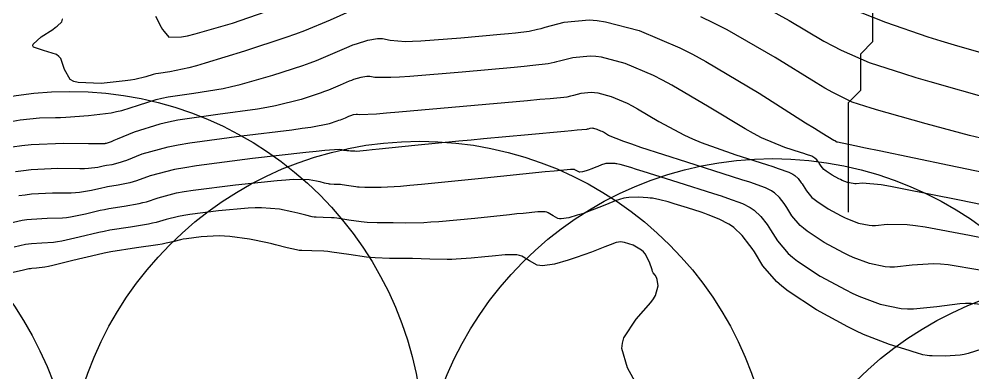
# Model space of a CAD drawing. Header units: metres. Extents: x 837117 to 838477, y 1189012 to 1191015.
# Drawn here: x 837732.9 to 837811.2, y 1190220.9 to 1190249.9 of the extents above; entities that cross this region are included whole.
import ezdxf

# ---------------------------------------------------------------- set-up
doc = ezdxf.new("R2010")
doc.units = ezdxf.units.M
doc.header["$LTSCALE"] = 0.3
for name, color, linetype in [('CIRCULOS', 60, 'Continuous'), ('COTAS 10', 1, 'Continuous'), ('COTAS INT', 252, 'Continuous')]:
    doc.layers.add(name, color=color, linetype=linetype)
doc.layers.add('DRENAJE', color=5, linetype='Continuous', lineweight=25)

msp = doc.modelspace()

# ---------------------------------------------------------------- linework, layer by layer
at = {"layer": 'CIRCULOS'}
for centre in [(837737.105, 1190214.98), (837765.815, 1190210.89), (837708.512, 1190210.135), (837794.787, 1190209.464), (837822.087, 1190199.683)]:
    msp.add_circle(centre, 29, dxfattribs=at)
at = {"layer": 'COTAS 10'}
for points, elevation in [([(837732.423, 1190241.537), (837733.033, 1190241.652), (837734.625, 1190241.82), (837735.918, 1190241.832), (837736.338, 1190241.848), (837736.785, 1190241.87), (837738.625, 1190241.997), (837740.484, 1190242.227), (837740.943, 1190242.315), (837741.378, 1190242.413), (837742.749, 1190242.853), (837744.181, 1190243.313), (837744.654, 1190243.423), (837745.161, 1190243.527), (837747.271, 1190243.841), (837749.684, 1190244.226), (837750.382, 1190244.375), (837751.094, 1190244.541), (837753.772, 1190245.296), (837756.237, 1190246.113), (837756.813, 1190246.319), (837757.344, 1190246.516), (837758.876, 1190247.158), (837760.036, 1190247.67), (837760.332, 1190247.786), (837760.617, 1190247.891), (837761.552, 1190248.177), (837762.361, 1190248.307), (837762.566, 1190248.314), (837762.762, 1190248.307), (837763.403, 1190248.177), (837764.649, 1190248.075), (837765.226, 1190248.086), (837765.905, 1190248.114), (837769.195, 1190248.358), (837772.456, 1190248.66), (837773.115, 1190248.724), (837773.668, 1190248.78), (837774.788, 1190248.914), (837775.492, 1190249.076), (837775.783, 1190249.149), (837776.117, 1190249.235), (837777.669, 1190249.648), (837779.723, 1190249.843), (837780.373, 1190249.792), (837781.058, 1190249.695), (837783.823, 1190248.962), (837787.155, 1190247.547), (837788.197, 1190247.019), (837789.291, 1190246.432), (837793.674, 1190243.823), (837797.486, 1190241.41), (837798.22, 1190240.948), (837798.814, 1190240.575), (837799.799, 1190239.97), (837799.861, 1190239.95), (837799.873, 1190239.946), (837799.884, 1190239.943), (837799.905, 1190239.936), (837799.913, 1190239.932), (837799.915, 1190239.93), (837799.917, 1190239.929), (837799.923, 1190239.922), (837799.93, 1190239.914), (837799.932, 1190239.912), (837799.934, 1190239.909), (837799.94, 1190239.898), (837799.951, 1190239.885), (837799.961, 1190239.877), (837799.984, 1190239.862), (837800.01, 1190239.848), (837800.016, 1190239.845), (837800.023, 1190239.842), (837800.044, 1190239.834), (837800.066, 1190239.829), (837800.078, 1190239.829), (837800.102, 1190239.831), (837801.522, 1190239.54), (837802.408, 1190239.355), (837803.508, 1190239.125), (837809.263, 1190237.915), (837815.057, 1190236.709)], 1690), ([(837811.931, 1190222.84), (837810.82, 1190222.464), (837810.497, 1190222.394), (837810.168, 1190222.338), (837808.925, 1190222.258), (837807.861, 1190222.282), (837807.645, 1190222.291), (837807.463, 1190222.303), (837807.091, 1190222.355), (837806.582, 1190222.525), (837806.314, 1190222.611), (837805.992, 1190222.714), (837804.37, 1190223.226), (837802.245, 1190224.04), (837801.605, 1190224.333), (837800.944, 1190224.655), (837798.368, 1190226.063), (837796.041, 1190227.591), (837795.535, 1190227.989), (837795.089, 1190228.375), (837793.982, 1190229.679), (837793.284, 1190230.809), (837793.096, 1190231.086), (837792.911, 1190231.347), (837792.266, 1190232.161), (837791.596, 1190232.8), (837791.397, 1190232.952), (837791.191, 1190233.093), (837790.396, 1190233.508), (837789.488, 1190233.858), (837789.21, 1190233.957), (837788.922, 1190234.058), (837787.785, 1190234.43), (837786.702, 1190234.762), (837786.447, 1190234.837), (837786.211, 1190234.904), (837785.519, 1190235.088), (837784.906, 1190235.205), (837784.72, 1190235.23), (837784.526, 1190235.252), (837783.764, 1190235.308), (837782.978, 1190235.282), (837782.769, 1190235.253), (837782.563, 1190235.213), (837781.85, 1190234.991), (837781.137, 1190234.702), (837780.932, 1190234.62), (837780.724, 1190234.537), (837779.942, 1190234.231), (837779.162, 1190233.946), (837778.954, 1190233.877), (837778.75, 1190233.811), (837778.045, 1190233.606), (837777.433, 1190233.523), (837777.289, 1190233.534), (837777.154, 1190233.56), (837776.759, 1190233.778), (837776.369, 1190234.018), (837776.238, 1190234.058), (837776.098, 1190234.087), (837775.507, 1190234.096), (837774.314, 1190233.974), (837773.794, 1190233.921), (837773.191, 1190233.858), (837770.328, 1190233.562), (837767.386, 1190233.287), (837766.734, 1190233.238), (837766.152, 1190233.201), (837764.639, 1190233.165), (837763.643, 1190233.196), (837763.388, 1190233.201), (837763.142, 1190233.205), (837762.328, 1190233.205), (837761.511, 1190233.232), (837761.264, 1190233.253), (837761.006, 1190233.28), (837760, 1190233.425), (837759.027, 1190233.569), (837758.79, 1190233.595), (837758.568, 1190233.615), (837757.887, 1190233.635), (837757.31, 1190233.652), (837757.154, 1190233.669), (837757, 1190233.691), (837756.457, 1190233.817), (837755.802, 1190233.99), (837755.577, 1190234.042), (837755.334, 1190234.096), (837754.299, 1190234.307), (837752.827, 1190234.424), (837752.308, 1190234.419), (837751.741, 1190234.398), (837749.291, 1190234.187), (837746.951, 1190233.884), (837746.454, 1190233.804), (837746.022, 1190233.727), (837745.004, 1190233.466), (837744.194, 1190233.222), (837743.893, 1190233.155), (837743.558, 1190233.088), (837742.069, 1190232.852), (837740.387, 1190232.582), (837739.93, 1190232.495), (837739.477, 1190232.402), (837737.871, 1190232.022), (837736.441, 1190231.691), (837736.097, 1190231.63), (837735.777, 1190231.581), (837734.814, 1190231.515), (837733.97, 1190231.478), (837733.725, 1190231.448), (837733.476, 1190231.41), (837732.538, 1190231.203)], 1700)]:
    msp.add_lwpolyline(points, dxfattribs=dict(at, elevation=elevation))
at = {"layer": 'COTAS INT'}
for points, elevation in [([(837792.746, 1190251.665), (837796.126, 1190249.794), (837798.978, 1190248.097), (837799.704, 1190247.707), (837800.402, 1190247.352), (837802.69, 1190246.359), (837805.505, 1190245.433), (837806.534, 1190245.121), (837807.673, 1190244.784), (837812.69, 1190243.367)], 1686), ([(837760.05, 1190250.532), (837758.457, 1190249.828), (837756.352, 1190248.948), (837755.624, 1190248.676), (837754.833, 1190248.393), (837751.449, 1190247.272), (837748.197, 1190246.285), (837747.489, 1190246.087), (837746.865, 1190245.921), (837745.304, 1190245.592), (837744.383, 1190245.455), (837744.162, 1190245.41), (837743.955, 1190245.362), (837743.33, 1190245.161), (837742.447, 1190244.946), (837742.078, 1190244.889), (837741.654, 1190244.832), (837739.674, 1190244.637), (837737.792, 1190244.695), (837737.429, 1190244.799), (837737.136, 1190244.94), (837736.653, 1190245.768), (837736.372, 1190246.662), (837736.207, 1190246.846), (837736.004, 1190247.003), (837734.952, 1190247.338), (837734.13, 1190247.602), (837734.071, 1190247.713), (837734.086, 1190247.841), (837734.746, 1190248.443), (837735.701, 1190249.067), (837735.901, 1190249.208), (837736.072, 1190249.336), (837736.458, 1190249.686), (837736.505, 1190249.895), (837736.463, 1190249.934)], 1688), ([(837744.143, 1190250.159), (837744.601, 1190249.25), (837744.721, 1190249.052), (837744.837, 1190248.877), (837745.23, 1190248.438), (837746.257, 1190248.439), (837746.773, 1190248.541), (837747.389, 1190248.687), (837750.452, 1190249.585), (837753.849, 1190250.736)], 1686), ([(837818.058, 1190245.356), (837809.71, 1190247.761), (837808.603, 1190248.1), (837807.541, 1190248.436), (837804.069, 1190249.619), (837801.089, 1190250.817)], 1684), ([(837811.857, 1190240.137), (837810.934, 1190240.368), (837807.381, 1190241.31), (837804.182, 1190242.209), (837803.483, 1190242.412), (837802.865, 1190242.596), (837801.31, 1190243.098), (837799.714, 1190243.887), (837799.071, 1190244.252), (837798.34, 1190244.681), (837794.974, 1190246.761), (837791.046, 1190249.031), (837789.961, 1190249.58), (837788.878, 1190250.094)], 1688), ([(837814.766, 1190234.087), (837810.098, 1190235.048), (837805.4, 1190235.997), (837804.459, 1190236.169), (837803.674, 1190236.303), (837802.142, 1190236.458), (837801.644, 1190236.405), (837801.512, 1190236.406), (837801.382, 1190236.415), (837800.934, 1190236.504), (837800.476, 1190236.679), (837800.34, 1190236.74), (837800.2, 1190236.808), (837799.661, 1190237.102), (837799.177, 1190237.42), (837799.072, 1190237.503), (837798.979, 1190237.583), (837798.749, 1190237.854), (837798.604, 1190238.089), (837798.565, 1190238.147), (837798.526, 1190238.201), (837798.392, 1190238.37), (837798.253, 1190238.503), (837798.211, 1190238.535), (837798.168, 1190238.564), (837798.003, 1190238.65), (837797.556, 1190238.804), (837797.335, 1190238.876), (837797.073, 1190238.96), (837795.775, 1190239.371), (837793.865, 1190240.177), (837793.217, 1190240.51), (837792.517, 1190240.892), (837789.556, 1190242.671), (837786.493, 1190244.495), (837785.728, 1190244.905), (837785, 1190245.274), (837782.671, 1190246.263), (837780.739, 1190246.774), (837780.261, 1190246.842), (837779.807, 1190246.878), (837778.371, 1190246.742), (837777.286, 1190246.453), (837777.053, 1190246.393), (837776.85, 1190246.342), (837776.358, 1190246.229), (837775.091, 1190246.092), (837774.398, 1190246.025), (837773.558, 1190245.946), (837769.288, 1190245.556), (837765.006, 1190245.204), (837764.157, 1190245.148), (837763.454, 1190245.111), (837762.133, 1190245.126), (837761.732, 1190245.207), (837761.608, 1190245.211), (837761.48, 1190245.207), (837760.973, 1190245.126), (837760.387, 1190244.947), (837760.208, 1190244.881), (837760.023, 1190244.808), (837759.296, 1190244.487), (837758.335, 1190244.085), (837758.002, 1190243.961), (837757.641, 1190243.832), (837756.096, 1190243.32), (837753.99, 1190242.798), (837753.275, 1190242.663), (837752.503, 1190242.531), (837749.237, 1190242.089), (837745.973, 1190241.612), (837745.201, 1190241.459), (837744.487, 1190241.297), (837742.385, 1190240.635), (837740.981, 1190240.052), (837740.707, 1190239.94), (837740.483, 1190239.85), (837740.087, 1190239.7), (837740.016, 1190239.689), (837739.997, 1190239.685), (837739.978, 1190239.682), (837739.911, 1190239.666), (837739.358, 1190239.663), (837739.033, 1190239.667), (837738.634, 1190239.674), (837736.571, 1190239.716), (837733.926, 1190239.601), (837733.16, 1190239.509), (837732.38, 1190239.39)], 1692), ([(837732.654, 1190237.395), (837733.302, 1190237.494), (837733.937, 1190237.57), (837736.131, 1190237.666), (837737.92, 1190237.651), (837738.299, 1190237.658), (837738.629, 1190237.67), (837739.401, 1190237.755), (837739.853, 1190237.862), (837739.98, 1190237.888), (837740.109, 1190237.912), (837740.582, 1190237.988), (837741.251, 1190238.159), (837741.503, 1190238.244), (837741.784, 1190238.345), (837743.04, 1190238.843), (837745.17, 1190239.439), (837746.003, 1190239.601), (837746.94, 1190239.763), (837751.204, 1190240.337), (837755.322, 1190240.836), (837756.168, 1190240.951), (837756.887, 1190241.055), (837758.42, 1190241.344), (837759.045, 1190241.551), (837759.191, 1190241.603), (837759.326, 1190241.653), (837759.715, 1190241.816), (837760.009, 1190241.946), (837760.084, 1190241.976), (837760.156, 1190242.002), (837760.394, 1190242.075), (837760.599, 1190242.108), (837760.651, 1190242.109), (837760.701, 1190242.108), (837760.864, 1190242.075), (837762.26, 1190242.146), (837763.088, 1190242.21), (837764.107, 1190242.294), (837769.381, 1190242.755), (837774.66, 1190243.233), (837775.682, 1190243.326), (837776.513, 1190243.404), (837777.928, 1190243.544), (837778.208, 1190243.608), (837778.324, 1190243.638), (837778.456, 1190243.672), (837779.073, 1190243.836), (837779.89, 1190243.914), (837780.148, 1190243.893), (837780.421, 1190243.854), (837781.52, 1190243.563), (837782.845, 1190243), (837783.259, 1190242.791), (837783.694, 1190242.557), (837785.437, 1190241.52), (837787.547, 1190240.374), (837788.214, 1190240.073), (837788.916, 1190239.778), (837791.751, 1190238.771), (837794.285, 1190237.97), (837794.797, 1190237.805), (837795.228, 1190237.665), (837796.101, 1190237.364), (837796.424, 1190237.196), (837796.507, 1190237.139), (837796.589, 1190237.077), (837796.86, 1190236.818), (837797.122, 1190236.487), (837797.197, 1190236.381), (837797.274, 1190236.269), (837797.557, 1190235.81), (837798.007, 1190235.281), (837798.187, 1190235.124), (837798.393, 1190234.963), (837799.338, 1190234.343), (837800.391, 1190233.768), (837800.664, 1190233.636), (837800.93, 1190233.515), (837801.824, 1190233.175), (837802.698, 1190233), (837802.951, 1190232.984), (837803.209, 1190232.981), (837804.181, 1190233.085), (837805.827, 1190233.065), (837806.51, 1190232.983), (837807.291, 1190232.869), (837810.933, 1190232.181), (837814.476, 1190231.466)], 1694), ([(837811.768, 1190229.315), (837809.183, 1190229.741), (837808.561, 1190229.797), (837807.98, 1190229.827), (837806.221, 1190229.712), (837804.775, 1190229.557), (837804.391, 1190229.561), (837804.014, 1190229.586), (837802.714, 1190229.846), (837801.383, 1190230.352), (837800.988, 1190230.532), (837800.581, 1190230.729), (837799.014, 1190231.583), (837797.609, 1190232.506), (837797.303, 1190232.746), (837797.034, 1190232.979), (837796.365, 1190233.766), (837795.944, 1190234.449), (837795.83, 1190234.616), (837795.719, 1190234.774), (837795.329, 1190235.265), (837794.924, 1190235.652), (837794.804, 1190235.743), (837794.68, 1190235.828), (837794.2, 1190236.079), (837792.9, 1190236.526), (837792.26, 1190236.734), (837791.497, 1190236.98), (837787.727, 1190238.172), (837783.968, 1190239.38), (837783.211, 1190239.635), (837782.578, 1190239.856), (837781.318, 1190240.368), (837780.896, 1190240.62), (837780.79, 1190240.677), (837780.69, 1190240.727), (837780.368, 1190240.864), (837780.102, 1190240.934), (837780.036, 1190240.944), (837779.973, 1190240.949), (837779.775, 1190240.93), (837779.626, 1190240.89), (837779.594, 1190240.882), (837779.565, 1190240.875), (837779.498, 1190240.859), (837778.74, 1190240.788), (837778.277, 1190240.746), (837777.705, 1190240.694), (837774.722, 1190240.425), (837771.045, 1190240.084), (837770.034, 1190239.987), (837769.026, 1190239.889), (837765.413, 1190239.525), (837762.495, 1190239.227), (837761.926, 1190239.171), (837761.46, 1190239.126), (837760.64, 1190239.057), (837760.503, 1190239.062), (837760.467, 1190239.062), (837760.433, 1190239.063), (837760.321, 1190239.063), (837760.208, 1190239.066), (837760.174, 1190239.069), (837760.139, 1190239.073), (837760, 1190239.093), (837759.866, 1190239.113), (837759.833, 1190239.117), (837759.803, 1190239.119), (837759.709, 1190239.122), (837759.629, 1190239.124), (837759.607, 1190239.127), (837759.586, 1190239.13), (837759.511, 1190239.147), (837759.421, 1190239.171), (837759.39, 1190239.178), (837759.356, 1190239.186), (837759.214, 1190239.215), (837758.025, 1190239.118), (837757.332, 1190239.046), (837756.481, 1190238.955), (837752.093, 1190238.462), (837747.509, 1190237.868), (837746.535, 1190237.713), (837745.688, 1190237.562), (837743.695, 1190237.051), (837742.587, 1190236.637), (837742.3, 1190236.548), (837742.02, 1190236.469), (837741.078, 1190236.276), (837740.202, 1190236.135), (837739.964, 1190236.09), (837739.727, 1190236.042), (837738.891, 1190235.844), (837737.899, 1190235.677), (837737.565, 1190235.648), (837737.206, 1190235.627), (837735.692, 1190235.615), (837733.948, 1190235.54), (837733.443, 1190235.478), (837732.928, 1190235.4)], 1696), ([(837731.764, 1190233.088), (837733.202, 1190233.405), (837733.584, 1190233.463), (837733.959, 1190233.509), (837735.253, 1190233.565), (837736.492, 1190233.604), (837736.831, 1190233.639), (837737.17, 1190233.684), (837738.381, 1190233.933), (837739.602, 1190234.222), (837739.947, 1190234.292), (837740.294, 1190234.359), (837741.573, 1190234.564), (837742.789, 1190234.779), (837743.096, 1190234.851), (837743.391, 1190234.929), (837744.349, 1190235.259), (837745.855, 1190235.645), (837746.494, 1190235.759), (837747.23, 1190235.876), (837750.692, 1190236.324), (837754.111, 1190236.676), (837754.82, 1190236.732), (837755.426, 1190236.771), (837756.756, 1190236.761), (837757.345, 1190236.641), (837757.484, 1190236.61), (837757.611, 1190236.581), (837757.984, 1190236.482), (837758.293, 1190236.41), (837758.381, 1190236.398), (837758.47, 1190236.388), (837758.798, 1190236.379), (837759.186, 1190236.367), (837759.312, 1190236.356), (837759.446, 1190236.341), (837760, 1190236.259), (837760.573, 1190236.176), (837760.719, 1190236.161), (837760.86, 1190236.149), (837761.325, 1190236.134), (837761.788, 1190236.134), (837761.928, 1190236.132), (837762.073, 1190236.129), (837762.639, 1190236.111), (837764.229, 1190236.207), (837765.018, 1190236.276), (837765.96, 1190236.363), (837770.624, 1190236.829), (837776.123, 1190237.398), (837776.861, 1190237.474), (837778.181, 1190237.61), (837778.42, 1190237.607), (837778.477, 1190237.595), (837778.53, 1190237.579), (837778.688, 1190237.482), (837778.848, 1190237.393), (837778.902, 1190237.383), (837778.961, 1190237.378), (837779.209, 1190237.412), (837779.494, 1190237.495), (837779.577, 1190237.521), (837779.661, 1190237.55), (837779.976, 1190237.665), (837780.293, 1190237.789), (837780.377, 1190237.822), (837780.46, 1190237.855), (837780.749, 1190237.973), (837781.037, 1190238.063), (837781.121, 1190238.078), (837781.205, 1190238.09), (837781.524, 1190238.101), (837781.832, 1190238.078), (837781.91, 1190238.069), (837781.986, 1190238.059), (837782.234, 1190238.012), (837783.102, 1190237.753), (837783.568, 1190237.609), (837784.132, 1190237.435), (837786.984, 1190236.543), (837789.923, 1190235.608), (837790.542, 1190235.406), (837791.076, 1190235.229), (837792.298, 1190234.793), (837792.935, 1190234.46), (837793.1, 1190234.348), (837793.26, 1190234.226), (837793.797, 1190233.713), (837794.315, 1190233.06), (837794.463, 1190232.851), (837794.614, 1190232.629), (837795.174, 1190231.723), (837796.062, 1190230.677), (837796.419, 1190230.367), (837796.825, 1190230.048), (837798.691, 1190228.823), (837800.772, 1190227.689), (837801.312, 1190227.427), (837801.837, 1190227.189), (837803.603, 1190226.517), (837805.33, 1190226.171), (837805.831, 1190226.139), (837806.34, 1190226.133), (837808.261, 1190226.339), (837810.133, 1190226.59), (837810.612, 1190226.612), (837811.074, 1190226.613), (837812.603, 1190226.448)], 1698), ([(837783.621, 1190219.908), (837782.861, 1190221.299), (837782.404, 1190222.89), (837782.446, 1190223.325), (837782.561, 1190223.757), (837783.584, 1190225.301), (837784.775, 1190226.65), (837784.995, 1190226.96), (837785.168, 1190227.243), (837785.397, 1190228.032), (837785.307, 1190228.534), (837785.279, 1190228.636), (837785.249, 1190228.721), (837785.13, 1190228.893), (837784.98, 1190229.099), (837784.931, 1190229.205), (837784.878, 1190229.334), (837784.661, 1190229.976), (837784.311, 1190230.664), (837784.176, 1190230.821), (837784.023, 1190230.964), (837783.331, 1190231.36), (837782.628, 1190231.578), (837782.468, 1190231.609), (837782.323, 1190231.627), (837781.926, 1190231.587), (837781.435, 1190231.391), (837781.231, 1190231.311), (837780.998, 1190231.22), (837779.907, 1190230.798), (837778.663, 1190230.343), (837778.332, 1190230.232), (837778.007, 1190230.127), (837776.881, 1190229.799), (837775.905, 1190229.667), (837775.675, 1190229.685), (837775.461, 1190229.727), (837774.83, 1190230.074), (837774.208, 1190230.458), (837773.999, 1190230.522), (837773.775, 1190230.568), (837772.832, 1190230.582), (837771.767, 1190230.474), (837771.465, 1190230.443), (837771.16, 1190230.412), (837770.031, 1190230.296), (837768.812, 1190230.212), (837768.45, 1190230.201), (837768.076, 1190230.195), (837766.638, 1190230.219), (837765.214, 1190230.264), (837764.849, 1190230.271), (837764.497, 1190230.276), (837763.331, 1190230.275), (837762.163, 1190230.315), (837761.808, 1190230.345), (837761.44, 1190230.383), (837760, 1190230.591), (837758.607, 1190230.797), (837758.269, 1190230.834), (837757.951, 1190230.862), (837756.976, 1190230.892), (837756.151, 1190230.915), (837755.928, 1190230.939), (837755.707, 1190230.972), (837754.929, 1190231.152), (837753.992, 1190231.4), (837753.671, 1190231.474), (837753.323, 1190231.552), (837751.842, 1190231.853), (837750.228, 1190232.077), (837749.797, 1190232.105), (837749.371, 1190232.119), (837747.89, 1190232.049), (837746.673, 1190231.891), (837746.414, 1190231.85), (837746.189, 1190231.81), (837745.659, 1190231.674), (837744.997, 1190231.514), (837744.689, 1190231.458), (837744.326, 1190231.398), (837742.565, 1190231.139), (837740.48, 1190230.805), (837739.913, 1190230.697), (837739.351, 1190230.582), (837737.361, 1190230.111), (837735.711, 1190229.698), (837735.364, 1190229.62), (837735.063, 1190229.558), (837734.374, 1190229.464), (837733.98, 1190229.447), (837733.866, 1190229.433), (837733.75, 1190229.415), (837733.313, 1190229.319), (837732.461, 1190229.13)], 1702)]:
    msp.add_lwpolyline(points, dxfattribs=dict(at, elevation=elevation))
at = {"layer": 'DRENAJE'}
msp.add_polyline3d([(837801.014, 1190234.074, 0), (837801.014, 1190243.071, 0), (837802.013, 1190244.07, 0), (837802.013, 1190247.069, 0), (837803.013, 1190248.069, 0), (837803.013, 1190258.065, 0)], dxfattribs=at)

doc.saveas('drawing.dxf')
